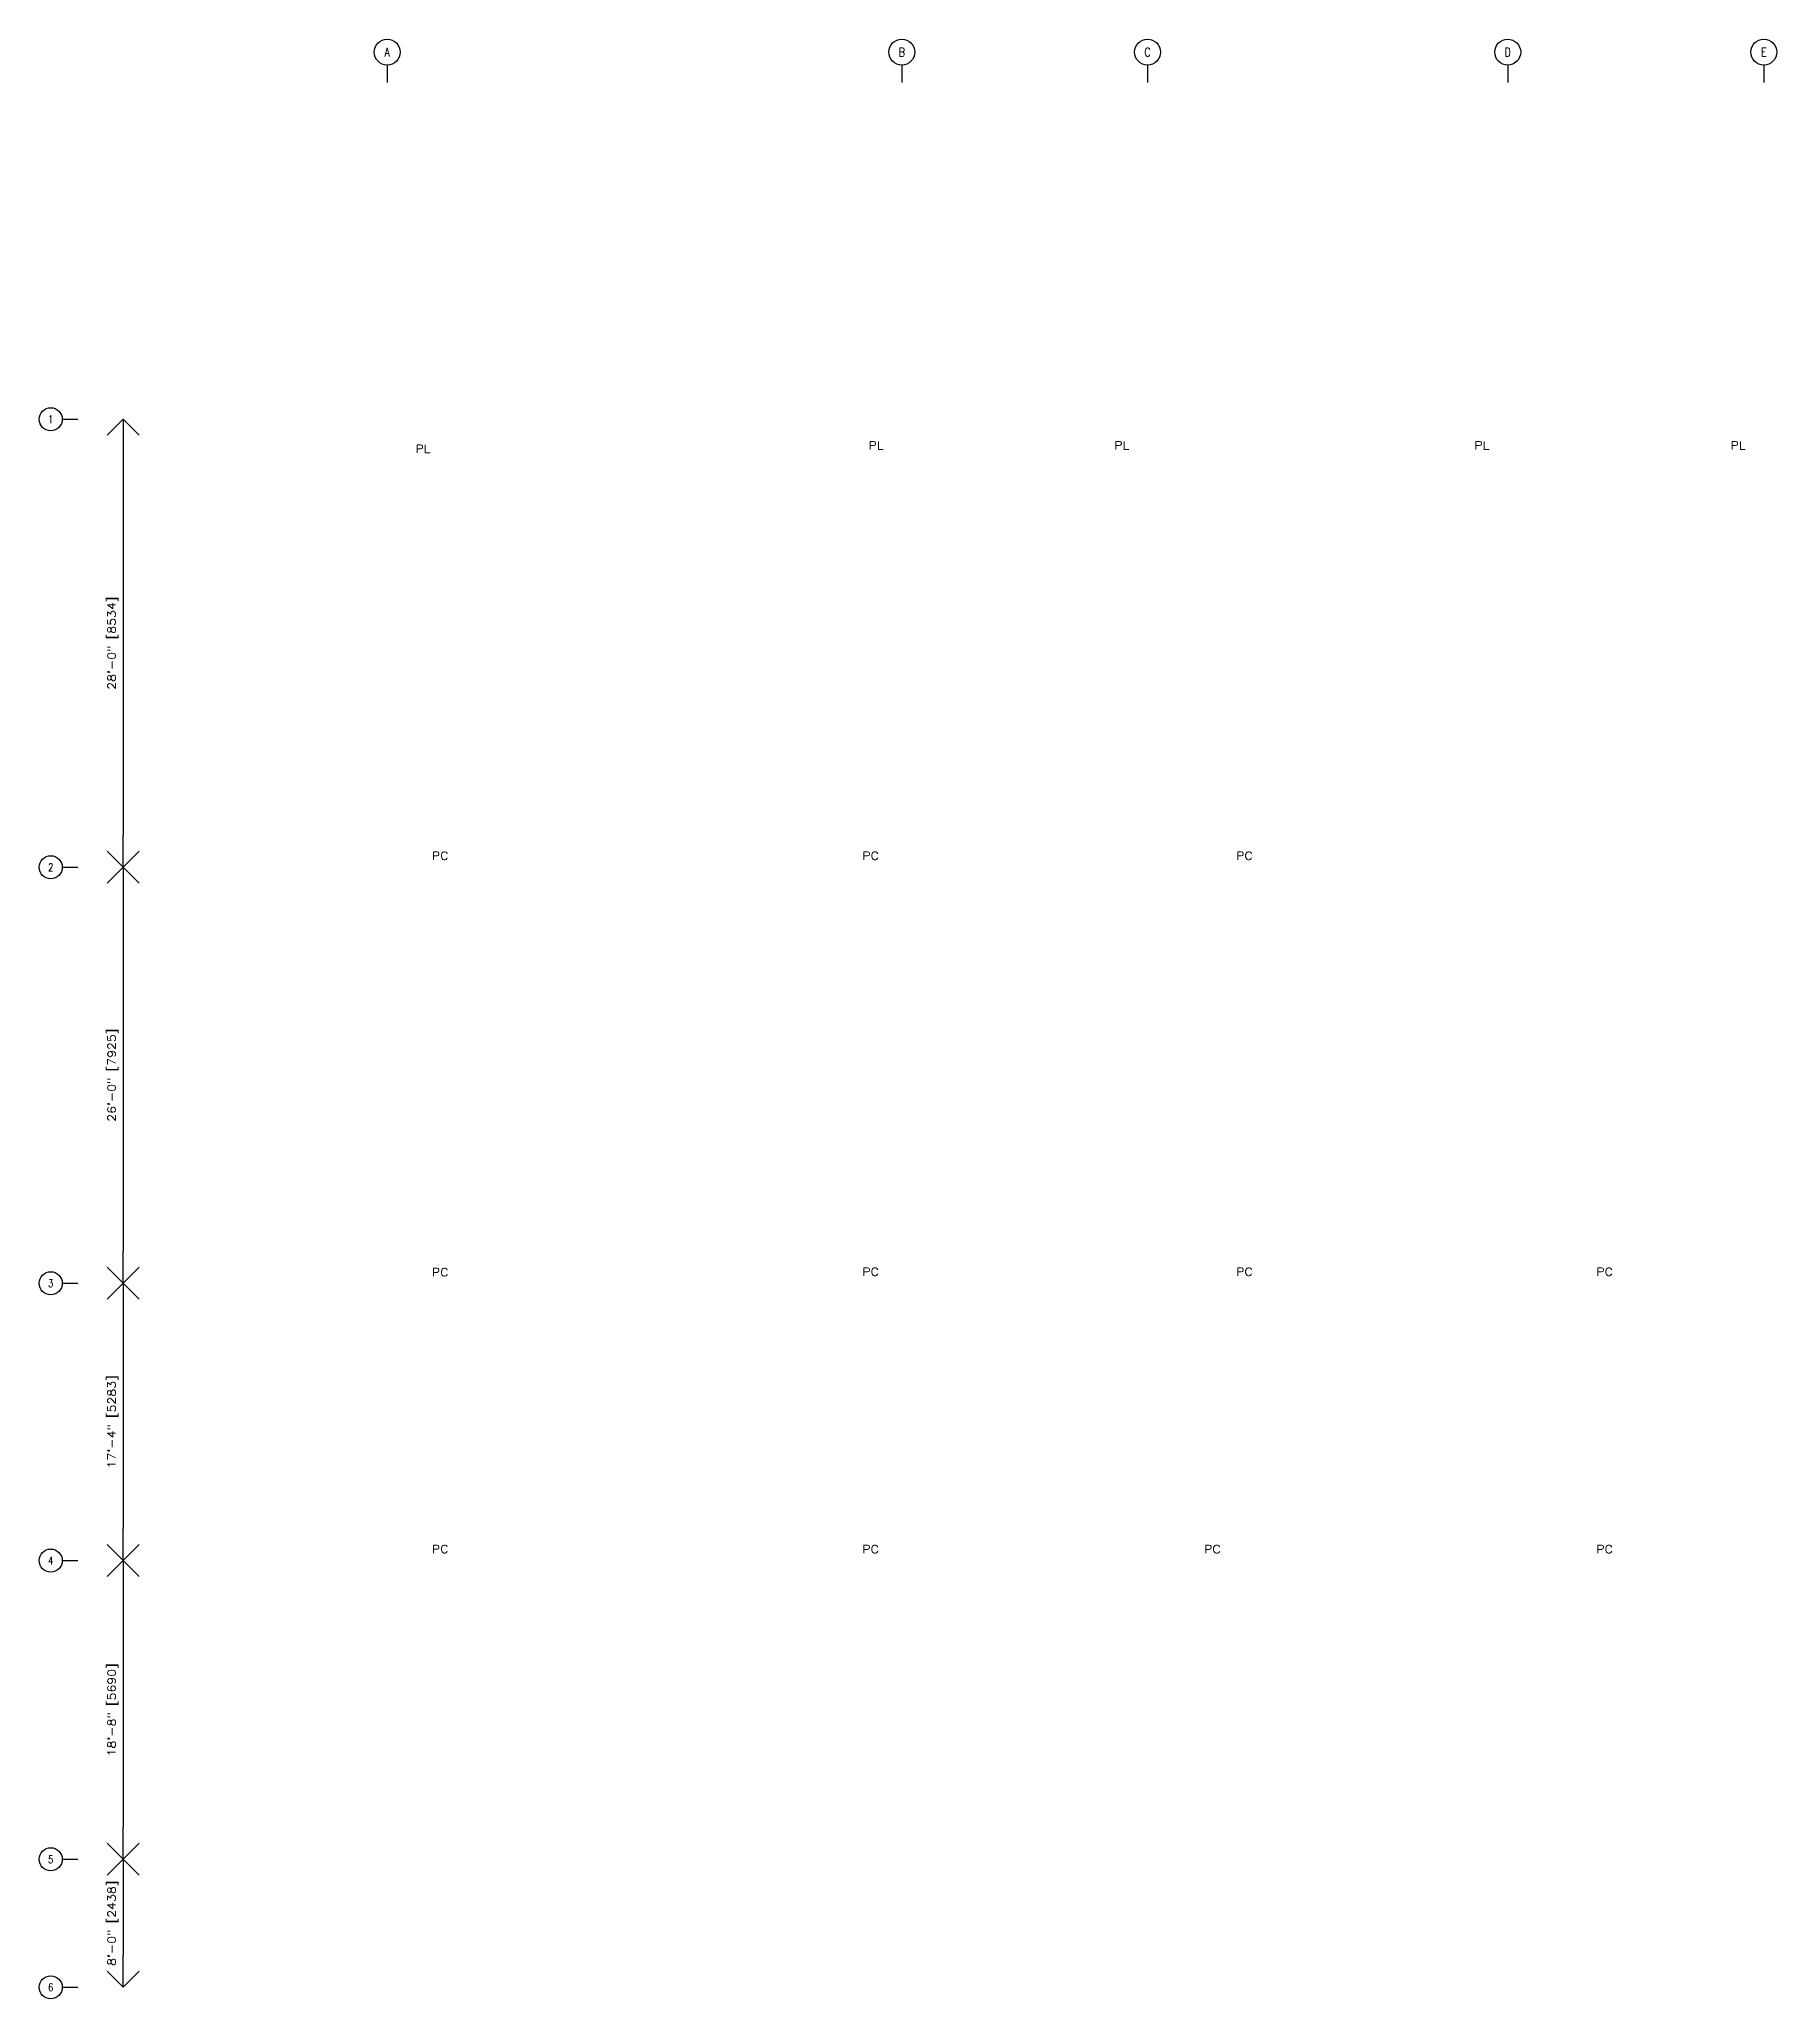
# Paper-space layout 'Layout1' of a CAD drawing. Header units: millimetres. Extents: x 3704.8 to 3732.6, y -481.3 to -466.
# Drawn here: x 3704.83 to 3718.39, y -481.27 to -465.96 of the extents above; entities that cross this region are included whole.
import ezdxf
from ezdxf.enums import TextEntityAlignment as Align

# ---------------------------------------------------------------- set-up
doc = ezdxf.new("R2010")
doc.units = ezdxf.units.MM
doc.header["$MEASUREMENT"] = 0
doc.header["$PDMODE"] = 3
doc.layers.get('0').update_dxf_attribs({"linetype": 'CONTINUOUS', "plot": 0})
doc.layers.get('DEFPOINTS').update_dxf_attribs({"linetype": 'CONTINUOUS'})
doc.layers.add('Architectural_Plan_Dim', color=2, linetype='CONTINUOUS')
doc.styles.add('ROMANS-115', font='romans.shx', dxfattribs={"width": 1.15})
doc.styles.add('ROMANS80', font='romans.shx', dxfattribs={"width": 0.8})
doc.dimstyles.new('18-ROMANS-115-PS', dxfattribs={"dimscale": 0, "dimtxt": 0.0625, "dimasz": 0.25, "dimexe": 0.0625, "dimexo": 0.03125, "dimgap": 0.03125, "dimtad": 1, "dimdec": 3, "dimlfac": 96, "dimzin": 1, "dimdsep": 46, "dimlunit": 4, "dimtxsty": 'ROMANS-115', "dimblk": 'OPEN90', "dimcen": 0.125, "dimclrd": 256, "dimclre": 256, "dimclrt": 256, "dimadec": 0, "dimazin": 0, "dimtfac": 1, "dimtdec": 3, "dimtofl": 0, "dimtmove": 0, "dimatfit": 0, "dimfxl": 1, "dimfrac": 2, "dimtolj": 1, "dimtzin": 0, "dimarcsym": 0})

# ---------------------------------------------------------------- blocks, each defined once
blk = doc.blocks.new('Gridline')
blk.add_line((-0.5, -21.1), (-0.5, -69.7))
blk.add_circle((-0.5, 14.9), 36)
at = {"color": 5, "style": 'ROMANS80', "width": 0.8}
blk.add_attdef('GRID', text='', height=24, dxfattribs=at).set_placement((-0.5, 14.9), align=Align.MIDDLE)
blk = doc.blocks.new('Gridline-Left')
blk.add_line((-48.6, 0), (0, 0))
blk.add_circle((-84.6, 0), 36)
at = {"color": 5, "style": 'ROMANS80', "width": 0.8}
blk.add_attdef('GRID', text='', height=24, dxfattribs=at).set_placement((-84.6, 0), align=Align.MIDDLE)
blk = doc.blocks.new('_Open90')
at = {"color": 0, "linetype": 'ByBlock', "lineweight": -2}
for p, q in [((0, 0), (-1, 0)), ((-0.5, 0.5), (0, 0)), ((0, 0), (-0.5, -0.5))]:
    blk.add_line(p, q, dxfattribs=at)
blk = doc.blocks.new('*D2')
at = {"layer": 'Architectural_Plan_Dim', "lineweight": -2}
blk.add_line((3705.481, -469.182), (3705.481, -472.182), dxfattribs=at)
at = {"layer": 'DEFPOINTS', "color": 0}
for p in [(3705.51, -468.932), (3705.481, -472.432), (3705.51, -472.432)]:
    blk.add_point(p, dxfattribs=at)
at = {"layer": 'Architectural_Plan_Dim', "lineweight": -2, "xscale": 0.25, "yscale": 0.25, "zscale": 0.25}
for p, rotation in [((3705.481, -468.932), 90), ((3705.481, -472.432), 270)]:
    blk.add_blockref('_Open90', p, dxfattribs=dict(at, rotation=rotation))
at = {"layer": 'Architectural_Plan_Dim', "insert": (3705.402, -470.682), "char_height": 0.0625, "attachment_point": 5, "rotation": 90, "style": 'ROMANS-115'}
blk.add_mtext('\\A1;28\'-0" [8534]', dxfattribs=at)
blk = doc.blocks.new('*D3')
at = {"layer": 'Architectural_Plan_Dim', "lineweight": -2}
blk.add_line((3705.481, -472.682), (3705.481, -475.432), dxfattribs=at)
at = {"layer": 'DEFPOINTS', "color": 0}
for p in [(3705.481, -472.432), (3705.481, -475.682), (3705.481, -475.682)]:
    blk.add_point(p, dxfattribs=at)
at = {"layer": 'Architectural_Plan_Dim', "lineweight": -2, "xscale": 0.25, "yscale": 0.25, "zscale": 0.25}
for p, rotation in [((3705.481, -472.432), 90), ((3705.481, -475.682), 270)]:
    blk.add_blockref('_Open90', p, dxfattribs=dict(at, rotation=rotation))
at = {"layer": 'Architectural_Plan_Dim', "insert": (3705.402, -474.057), "char_height": 0.0625, "attachment_point": 5, "rotation": 90, "style": 'ROMANS-115'}
blk.add_mtext('\\A1;26\'-0" [7925]', dxfattribs=at)
blk = doc.blocks.new('*D4')
at = {"layer": 'Architectural_Plan_Dim', "lineweight": -2}
blk.add_line((3705.481, -475.932), (3705.481, -477.599), dxfattribs=at)
at = {"layer": 'DEFPOINTS', "color": 0}
for p in [(3705.481, -475.682), (3705.481, -477.849), (3705.481, -477.849)]:
    blk.add_point(p, dxfattribs=at)
at = {"layer": 'Architectural_Plan_Dim', "lineweight": -2, "xscale": 0.25, "yscale": 0.25, "zscale": 0.25}
for p, rotation in [((3705.481, -475.682), 90), ((3705.481, -477.849), 270)]:
    blk.add_blockref('_Open90', p, dxfattribs=dict(at, rotation=rotation))
at = {"layer": 'Architectural_Plan_Dim', "insert": (3705.402, -476.765), "char_height": 0.0625, "attachment_point": 5, "rotation": 90, "style": 'ROMANS-115'}
blk.add_mtext('\\A1;17\'-4" [5283]', dxfattribs=at)
blk = doc.blocks.new('*D5')
at = {"layer": 'Architectural_Plan_Dim', "lineweight": -2}
blk.add_line((3705.481, -478.099), (3705.481, -479.932), dxfattribs=at)
at = {"layer": 'DEFPOINTS', "color": 0}
for p in [(3705.481, -477.849), (3705.481, -480.182), (3705.481, -480.182)]:
    blk.add_point(p, dxfattribs=at)
at = {"layer": 'Architectural_Plan_Dim', "lineweight": -2, "xscale": 0.25, "yscale": 0.25, "zscale": 0.25}
for p, rotation in [((3705.481, -477.849), 90), ((3705.481, -480.182), 270)]:
    blk.add_blockref('_Open90', p, dxfattribs=dict(at, rotation=rotation))
at = {"layer": 'Architectural_Plan_Dim', "insert": (3705.402, -479.015), "char_height": 0.0625, "attachment_point": 5, "rotation": 90, "style": 'ROMANS-115'}
blk.add_mtext('\\A1;18\'-8" [5690]', dxfattribs=at)
blk = doc.blocks.new('*D6')
at = {"layer": 'Architectural_Plan_Dim', "lineweight": -2}
blk.add_line((3705.481, -480.432), (3705.481, -480.932), dxfattribs=at)
at = {"layer": 'DEFPOINTS', "color": 0}
for p in [(3705.481, -480.182), (3705.481, -481.182), (3705.481, -481.182)]:
    blk.add_point(p, dxfattribs=at)
at = {"layer": 'Architectural_Plan_Dim', "lineweight": -2, "xscale": 0.25, "yscale": 0.25, "zscale": 0.25}
for p, rotation in [((3705.481, -480.182), 90), ((3705.481, -481.182), 270)]:
    blk.add_blockref('_Open90', p, dxfattribs=dict(at, rotation=rotation))
at = {"layer": 'Architectural_Plan_Dim', "insert": (3705.402, -480.682), "char_height": 0.0625, "attachment_point": 5, "rotation": 90, "style": 'ROMANS-115'}
blk.add_mtext('\\A1;8\'-0" [2438]', dxfattribs=at)

psp = doc.layouts.get("Layout1")

# ---------------------------------------------------------------- block references
at = {"layer": 'Architectural_Plan_Dim'}
for name, p, xscale, yscale, zscale, values in [('Gridline', (3707.544943, -466.106362), 0.002812499999890861, 0.002812500000004547, 0.002812500000000001, {'GRID': 'A'}), ('Gridline', (3711.563172, -466.106362), 0.002812499999890861, 0.002812500000004547, 0.002812500000000001, {'GRID': 'B'}), ('Gridline', (3713.482443, -466.106362), 0.002812499999890861, 0.002812500000004547, 0.002812500000000001, {'GRID': 'C'}), ('Gridline', (3716.294943, -466.106362), 0.002812499999890861, 0.002812500000004547, 0.002812500000000001, {'GRID': 'D'}), ('Gridline', (3718.294943, -466.106362), 0.002812499999890861, 0.002812500000004547, 0.002812500000000001, {'GRID': 'E'}), ('Gridline-Left', (3705.127338, -468.931996), 0.00250000000005457, 0.002499999999997726, 0.0025, {'GRID': '1'}), ('Gridline-Left', (3705.127338, -472.431996), 0.00250000000005457, 0.002499999999997726, 0.0025, {'GRID': '2'}), ('Gridline-Left', (3705.127338, -475.681996), 0.00250000000005457, 0.002499999999997726, 0.0025, {'GRID': '3'}), ('Gridline-Left', (3705.127338, -477.848663), 0.00250000000005457, 0.002499999999997726, 0.0025, {'GRID': '4'}), ('Gridline-Left', (3705.127338, -480.181996), 0.00250000000005457, 0.002499999999997726, 0.0025, {'GRID': '5'}), ('Gridline-Left', (3705.127338, -481.181996), 0.00250000000005457, 0.002499999999997726, 0.0025, {'GRID': '6'})]:
    psp.add_blockref(name, p, dxfattribs=dict(at, xscale=xscale, yscale=yscale, zscale=zscale)).add_auto_attribs(values)

# ---------------------------------------------------------------- texts
at = {"layer": 'Architectural_Plan_Dim', "style": 'ROMANS-115', "width": 1.15}
for s, p in [('PL', (3707.763838, -469.193703)), ('PL', (3711.301733, -469.168269)), ('PL', (3713.221003, -469.168269)), ('PL', (3716.033503, -469.168269)), ('PL', (3718.033503, -469.168269)), ('PC', (3707.892395, -472.373744)), ('PC', (3711.2536, -472.373744)), ('PC', (3714.172871, -472.373744)), ('PC', (3707.892395, -475.626682)), ('PC', (3711.2536, -475.623744)), ('PC', (3714.172871, -475.623744)), ('PC', (3716.985371, -475.623744)), ('PC', (3707.892395, -477.789488)), ('PC', (3711.2536, -477.790411)), ('PC', (3713.922871, -477.790411)), ('PC', (3716.985371, -477.790411))]:
    psp.add_text(s, height=0.0625, dxfattribs=at).set_placement(p)

# ---------------------------------------------------------------- dimensions: what is measured, and where the dimension line sits
at = {"layer": 'Architectural_Plan_Dim'}
for base, p1, p2, picture, middle in [((3705.480703, -472.431996), (3705.509631, -468.931996), (3705.509631, -472.431996), '*D2', (3705.401834, -470.681996)), ((3705.480703, -475.681996), (3705.480703, -472.431996), (3705.480703, -475.681996), '*D3', (3705.401834, -474.056996)), ((3705.480703, -477.848663), (3705.480703, -475.681996), (3705.480703, -477.848663), '*D4', (3705.401834, -476.765329)), ((3705.480703, -480.181996), (3705.480703, -477.848663), (3705.480703, -480.181996), '*D5', (3705.401834, -479.015329)), ((3705.480703, -481.181996), (3705.480703, -480.181996), (3705.480703, -481.181996), '*D6', (3705.401834, -480.681996))]:
    dim = psp.add_linear_dim(base=base, p1=p1, p2=p2, angle=90, dimstyle='18-ROMANS-115-PS', override={"dimscale": 1, "dimse1": 1, "dimse2": 1}, dxfattribs=at)
    dim.commit()
    dim.dimension.update_dxf_attribs({"geometry": picture, "text_midpoint": middle})

doc.saveas('drawing.dxf')
